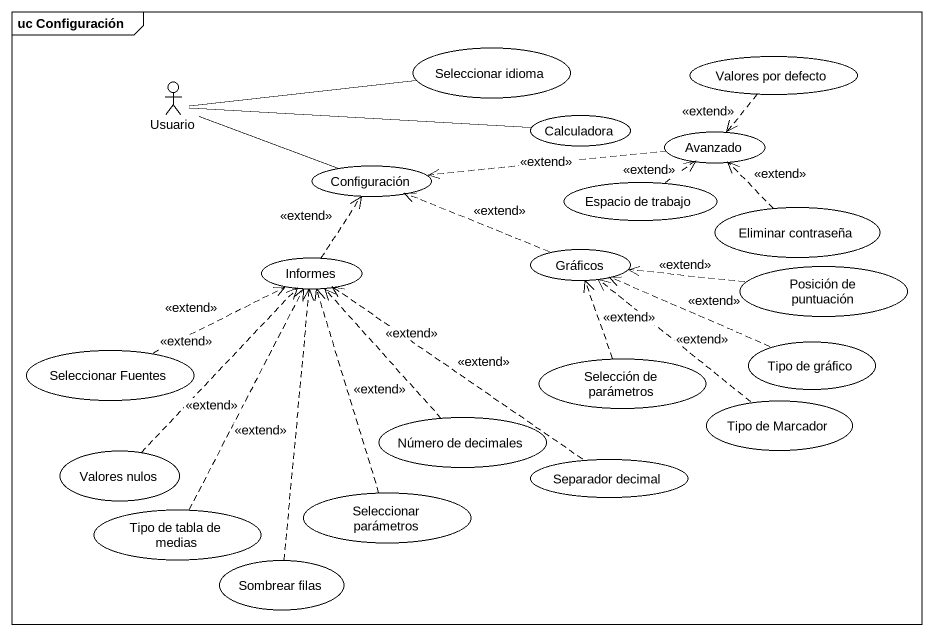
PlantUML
@startuml
mainframe uc Configuración
usecase "Seleccionar idioma" as Seleccionar_idioma
actor Usuario
usecase "Valores por defecto" as Valores_por_defecto
usecase Calculadora
usecase Avanzado
usecase Configuración
usecase "Espacio de trabajo" as Espacio_de_trabajo
usecase "Eliminar contraseña" as Eliminar_contraseña
usecase Informes
usecase Gráficos
usecase "Posición de puntuación" as Posición_de_puntuación
usecase "Seleccionar Fuentes" as Seleccionar_Fuentes
usecase "Selección de parámetros" as Selección_de_parámetros
usecase "Tipo de gráfico" as Tipo_de_gráfico
usecase "Número de decimales" as Número_de_decimales
usecase "Tipo de Marcador" as Tipo_de_Marcador
usecase "Valores nulos" as Valores_nulos
usecase "Separador decimal" as Separador_decimal
usecase "Tipo de tabla de medias" as Tipo_de_tabla_de_medias
usecase "Seleccionar parámetros" as Seleccionar_parámetros
usecase "Sombrear filas" as Sombrear_filas
Usuario -right- Seleccionar_idioma
Usuario -right- Calculadora
Usuario -right- Configuración
Valores_por_defecto ..> Avanzado : <<extend>>
Avanzado .left.> Configuración : <<extend>>
Espacio_de_trabajo .up.> Avanzado : <<extend>>
Eliminar_contraseña .up.> Avanzado : <<extend>>
Informes .up.> Configuración : <<extend>>
Gráficos .left.> Configuración : <<extend>>
Posición_de_puntuación .left.> Gráficos : <<extend>>
Seleccionar_Fuentes .right.> Informes : <<extend>>
Selección_de_parámetros .up.> Gráficos : <<extend>>
Tipo_de_gráfico .left.> Gráficos : <<extend>>
Número_de_decimales .up.> Informes : <<extend>>
Tipo_de_Marcador .up.> Gráficos : <<extend>>
Valores_nulos .up.> Informes : <<extend>>
Separador_decimal .up.> Informes : <<extend>>
Tipo_de_tabla_de_medias .up.> Informes : <<extend>>
Seleccionar_parámetros .up.> Informes : <<extend>>
Sombrear_filas .up.> Informes : <<extend>>
@enduml
